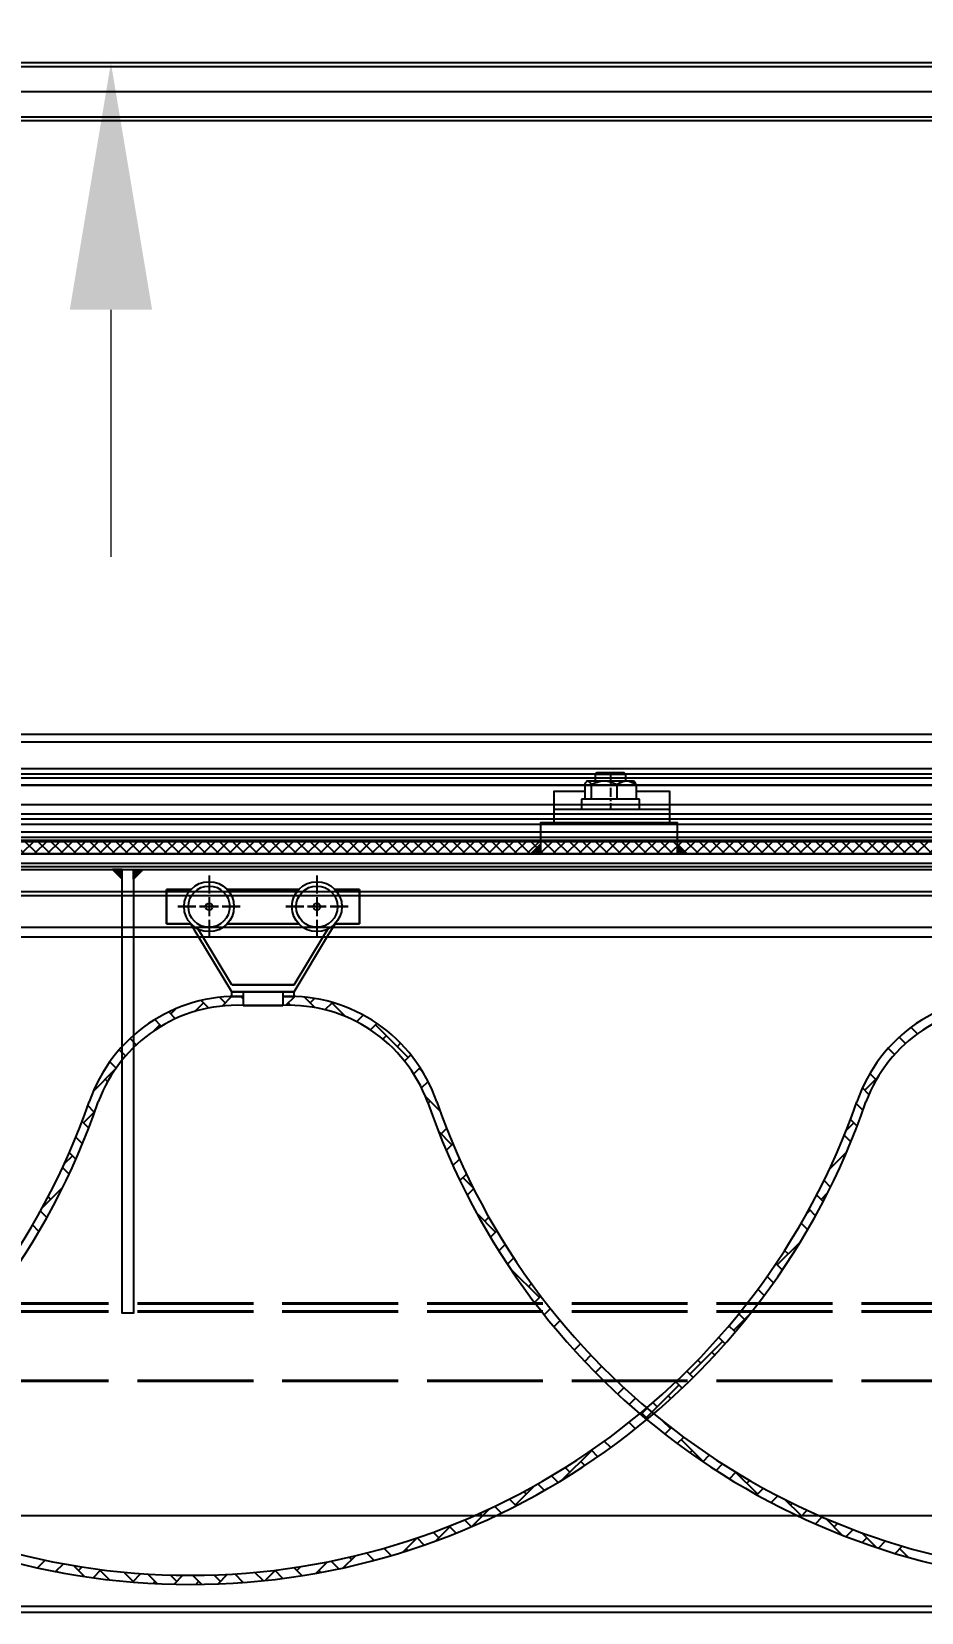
# Model space of a CAD drawing. Header units: centimetres. Extents: x 470464 to 524273, y 49611 to 59074.
# Drawn here: x 504549.9 to 504596, y 50531.6 to 50613.5 of the extents above; entities that cross this region are included whole.
import ezdxf

# ---------------------------------------------------------------- set-up
doc = ezdxf.new("R2010")
doc.units = ezdxf.units.CM
doc.header["$MEASUREMENT"] = 0
for name, pattern in [('1244-MIUM-DD-AR-2000$0$1244_Aselsan_MIUM_2900_Vinç$0$ACAD_ISO02W100', [15, 12, -3]), ('CENTER', [50.8, 31.75, -6.35, 6.35, -6.35]), ('CHAIN', [0.3543, 0.2362, -0.0295, 0.0591, -0.0295])]:
    doc.linetypes.add(name, pattern=pattern)
doc.layers.add('A-ANNO-REVC-01', color=1, linetype='Continuous', lineweight=15, true_color=0xff0000, plot=False)
doc.layers.add('S-COLS-CONC', color=4, linetype='Continuous', lineweight=40)
doc.layers.add('vinç', color=7, linetype='Continuous')
doc.styles.add('BARIŞ BABUR-3', font='arial.ttf')
doc.dimstyles.new('AAA_A4 BVS STANDART', dxfattribs={"dimscale": 12, "dimtxt": 1.8, "dimasz": 1.6, "dimexe": 0.18, "dimexo": 0.0625, "dimgap": 0.09, "dimtad": 1, "dimtoh": 1, "dimdec": 0, "dimzin": 9, "dimdsep": 46, "dimtxsty": 'BARIŞ BABUR-3', "dimcen": 0.09, "dimclrd": 1, "dimclre": 1, "dimclrt": 2, "dimadec": 0, "dimazin": 0, "dimtfac": 1, "dimtdec": 0, "dimtofl": 0, "dimtmove": 0, "dimatfit": 3, "dimfxl": 1, "dimtolj": 1, "dimtzin": 0, "dimlwd": 9, "dimlwe": 9, "dimarcsym": 0})

# ---------------------------------------------------------------- blocks, each defined once
blk = doc.blocks.new('*D137')
at = {"layer": 'A-ANNO-REVC-01', "color": 1, "lineweight": 9, "transparency": 16777216}
for p, q in [((417235.581, 68849.963), (417235.581, 68862.763)), ((417235.581, 68862.763), (417245.849, 68862.763)), ((417213.844, 68837.163), (417237.021, 68837.163)), ((417213.844, 68831.963), (417237.021, 68831.963)), ((417235.581, 68819.163), (417235.581, 68806.363))]:
    blk.add_line(p, q, dxfattribs=at)
at = {"layer": 'A-ANNO-REVC-01', "color": 1, "transparency": 16777216}
for points in [[(417233.448, 68849.963), (417237.715, 68849.963), (417235.581, 68837.163)], [(417233.448, 68819.163), (417237.715, 68819.163), (417235.581, 68831.963)]]:
    blk.add_solid(points, dxfattribs=at)
at = {"layer": 'Defpoints', "color": 0, "transparency": 16777216}
for p in [(417213.344, 68837.163), (417235.581, 68837.163), (417213.344, 68831.963)]:
    blk.add_point(p, dxfattribs=at)
at = {"layer": 'A-ANNO-REVC-01', "color": 2, "transparency": 16777216, "insert": (417241.075, 68870.806), "char_height": 14.4, "attachment_point": 5, "style": 'BARIŞ BABUR-3'}
blk.add_mtext('\\A1;5', dxfattribs=at)
blk = doc.blocks.new('ghfhjkdjfdkyufgfktuthkgt')
at = {"color": 2, "ltscale": 0.4}
for p, q in [((417976.883, 69071.163), (416796.458, 69071.163)), ((417976.459, 69070.663), (416796.458, 69070.663)), ((416796.458, 69067.363), (417976.459, 69067.363)), ((416796.458, 69066.863), (417976.459, 69066.863)), ((417242.427, 69063.786), (417242.427, 69063.315)), ((417244.486, 69063.786), (417244.486, 69063.315))]:
    blk.add_line(p, q, dxfattribs=at)
at = {"color": 2}
for p, q in [((417240.663, 69070.048), (417240.663, 69069.117)), ((417240.663, 69070.048), (417240.663, 69069.117)), ((417246.251, 69070.048), (417246.251, 69069.117)), ((417246.251, 69070.048), (417246.251, 69069.117)), ((417239.716, 69069.315), (417238.457, 69069.315)), ((417238.457, 69069.315), (417238.457, 69067.551)), ((417238.457, 69067.551), (417238.457, 69069.315)), ((417238.457, 69069.315), (417239.716, 69069.315)), ((417240.663, 69068.918), (417240.663, 69067.948)), ((417240.663, 69068.918), (417240.663, 69067.948)), ((417245.304, 69069.315), (417241.609, 69069.315)), ((417241.609, 69069.315), (417245.304, 69069.315)), ((417246.251, 69068.918), (417246.251, 69067.948)), ((417246.251, 69068.918), (417246.251, 69067.948)), ((417248.457, 69069.315), (417247.198, 69069.315)), ((417247.198, 69069.315), (417248.457, 69069.315)), ((417248.457, 69067.551), (417248.457, 69069.315)), ((417248.457, 69069.315), (417248.457, 69067.551)), ((417239.979, 69068.433), (417239.048, 69068.433)), ((417239.048, 69068.433), (417239.979, 69068.433)), ((417241.148, 69068.433), (417240.178, 69068.433)), ((417240.178, 69068.433), (417241.148, 69068.433)), ((417242.277, 69068.433), (417241.347, 69068.433)), ((417241.347, 69068.433), (417242.277, 69068.433)), ((417245.567, 69068.433), (417244.636, 69068.433)), ((417244.636, 69068.433), (417245.567, 69068.433)), ((417246.736, 69068.433), (417245.766, 69068.433)), ((417245.766, 69068.433), (417246.736, 69068.433)), ((417247.866, 69068.433), (417246.935, 69068.433)), ((417246.935, 69068.433), (417247.866, 69068.433)), ((417238.457, 69067.551), (417239.716, 69067.551)), ((417239.716, 69067.551), (417238.457, 69067.551)), ((417240.105, 69066.904), (417239.716, 69067.551)), ((417240.105, 69066.904), (417239.716, 69067.551)), ((417240.318, 69066.904), (417240.098, 69067.269)), ((417240.318, 69066.904), (417240.098, 69067.269)), ((417240.663, 69067.749), (417240.663, 69066.818)), ((417240.663, 69067.749), (417240.663, 69066.818)), ((417241.609, 69067.551), (417245.304, 69067.551)), ((417245.304, 69067.551), (417241.609, 69067.551)), ((417246.251, 69067.749), (417246.251, 69066.818)), ((417246.251, 69067.749), (417246.251, 69066.818)), ((417246.596, 69066.904), (417246.816, 69067.269)), ((417246.596, 69066.904), (417246.816, 69067.269)), ((417246.808, 69066.904), (417247.198, 69067.551)), ((417246.808, 69066.904), (417247.198, 69067.551)), ((417247.198, 69067.551), (417248.457, 69067.551)), ((417248.457, 69067.551), (417247.198, 69067.551)), ((417241.839, 69064.021), (417240.105, 69066.904)), ((417241.839, 69064.021), (417240.105, 69066.904)), ((417241.839, 69064.374), (417240.318, 69066.904)), ((417241.839, 69064.374), (417240.318, 69066.904)), ((417245.074, 69064.021), (417246.808, 69066.904)), ((417245.074, 69064.374), (417246.596, 69066.904)), ((417245.074, 69064.021), (417246.808, 69066.904)), ((417245.074, 69064.374), (417246.596, 69066.904)), ((417245.074, 69064.374), (417241.839, 69064.374)), ((417241.839, 69064.374), (417245.074, 69064.374)), ((417245.074, 69064.021), (417241.839, 69064.021)), ((417241.839, 69063.786), (417241.839, 69064.021)), ((417241.839, 69064.021), (417245.074, 69064.021)), ((417241.839, 69063.786), (417241.839, 69064.021)), ((417242.427, 69063.786), (417241.839, 69063.786)), ((417241.839, 69063.786), (417242.427, 69063.786)), ((417242.427, 69064.021), (417242.427, 69063.315)), ((417242.427, 69064.021), (417242.427, 69063.315)), ((417244.486, 69064.021), (417244.486, 69063.315)), ((417244.486, 69064.021), (417244.486, 69063.315)), ((417245.074, 69063.786), (417244.486, 69063.786)), ((417244.486, 69063.786), (417245.074, 69063.786)), ((417245.074, 69063.786), (417245.074, 69064.021)), ((417245.074, 69063.786), (417245.074, 69064.021)), ((417244.486, 69063.315), (417242.427, 69063.315)), ((417242.427, 69063.315), (417244.486, 69063.315))]:
    blk.add_line(p, q, dxfattribs=at)
at = {"color": 2, "linetype": 'Continuous', "ltscale": 0.4}
for p, q in [((417241.508, 69063.447), (417241.214, 69063.742)), ((417241.344, 69063.282), (417241.849, 69063.788)), ((417242.427, 69063.659), (417242.297, 69063.79)), ((417244.637, 69063.32), (417245.104, 69063.786)), ((417246.14, 69063.203), (417245.589, 69063.753)), ((417238.933, 69062.629), (417238.581, 69062.98)), ((417238.68, 69062.881), (417238.944, 69063.145)), ((417239.934, 69063.004), (417240.377, 69063.447)), ((417240.645, 69063.179), (417240.25, 69063.574)), ((417244.89, 69063.321), (417244.764, 69063.447)), ((417245.896, 69063.447), (417246.13, 69063.682)), ((417246.669, 69063.089), (417247.052, 69063.472)), ((417247.74, 69062.734), (417247.027, 69063.447)), ((417237.764, 69061.965), (417238.114, 69062.316)), ((417238.191, 69062.239), (417237.852, 69062.578)), ((417247.529, 69062.818), (417247.593, 69062.881)), ((417248.311, 69062.468), (417248.656, 69062.814)), ((417249.024, 69062.05), (417249.359, 69062.385)), ((417250.987, 69060.618), (417249.29, 69062.316)), ((417277.363, 69061.845), (417277.032, 69062.176)), ((417236.897, 69061.27), (417236.572, 69061.595)), ((417249.674, 69061.569), (417249.855, 69061.75)), ((417250.421, 69061.184), (417250.589, 69061.353)), ((417276.74, 69061.337), (417276.413, 69061.663)), ((417236.341, 69060.695), (417236.016, 69061.019)), ((417250.796, 69060.428), (417251.12, 69060.752)), ((417276.176, 69060.77), (417275.851, 69061.094)), ((417234.67, 69058.871), (417235.807, 69060.008)), ((417235.844, 69060.061), (417235.518, 69060.387)), ((417251.267, 69059.767), (417251.594, 69060.094)), ((417251.732, 69059.873), (417251.552, 69060.053)), ((417274.63, 69058.921), (417275.32, 69059.612)), ((417275.195, 69059.487), (417274.898, 69059.785)), ((417234.72, 69058.921), (417234.7, 69058.941)), ((417235.408, 69059.365), (417235.286, 69059.487)), ((417251.674, 69059.043), (417252.008, 69059.377)), ((417274.851, 69058.7), (417274.512, 69059.039)), ((417234.72, 69057.79), (417234.389, 69058.122)), ((417252.622, 69057.852), (417251.875, 69058.599)), ((417252.01, 69058.247), (417252.118, 69058.356)), ((417274.543, 69057.877), (417274.194, 69058.225)), ((417234.429, 69056.95), (417234.084, 69057.295)), ((417234.154, 69057.224), (417234.756, 69057.826)), ((417273.673, 69056.833), (417274.064, 69057.224)), ((417274.237, 69057.051), (417273.892, 69057.397)), ((417234.105, 69056.142), (417233.763, 69056.484)), ((417253.249, 69056.093), (417252.543, 69056.799)), ((417252.684, 69056.659), (417252.967, 69056.942)), ((417273.915, 69056.242), (417273.573, 69056.584)), ((417233.162, 69055.101), (417233.589, 69055.527)), ((417233.766, 69055.35), (417233.426, 69055.69)), ((417252.954, 69055.797), (417253.295, 69056.138)), ((417272.809, 69054.838), (417273.7, 69055.729)), ((417273.578, 69055.448), (417273.498, 69055.527)), ((417233.412, 69054.573), (417233.074, 69054.911)), ((417253.299, 69055.012), (417253.638, 69055.35)), ((417272.933, 69054.962), (417272.888, 69055.007)), ((417232.023, 69052.83), (417233.081, 69053.888)), ((417253.66, 69054.241), (417253.997, 69054.577)), ((417254.348, 69053.863), (417253.815, 69054.396)), ((417272.858, 69053.905), (417272.523, 69054.24)), ((417232.457, 69053.265), (417232.326, 69053.396)), ((417233.042, 69053.811), (417233.023, 69053.83)), ((417254.036, 69053.485), (417254.37, 69053.819)), ((417272.476, 69053.155), (417272.143, 69053.489)), ((417272.367, 69053.265), (417272.708, 69053.606)), ((417232.262, 69052.329), (417231.93, 69052.661)), ((417255.512, 69051.568), (417254.531, 69052.549)), ((417254.946, 69052.133), (417255.16, 69052.346)), ((417271.618, 69052.516), (417271.801, 69052.699)), ((417272.081, 69052.42), (417271.749, 69052.751)), ((417231.85, 69051.609), (417231.52, 69051.939)), ((417255.246, 69051.301), (417255.575, 69051.631)), ((417271.671, 69051.698), (417271.341, 69052.028)), ((417255.676, 69050.6), (417256.005, 69050.929)), ((417270.104, 69049.87), (417271.287, 69051.053)), ((417270.67, 69050.436), (417270.484, 69050.622)), ((417271.248, 69050.989), (417271.236, 69051.002)), ((417256.12, 69049.913), (417256.447, 69050.24)), ((417270.362, 69049.613), (417270.035, 69049.939)), ((417257.775, 69048.173), (417256.289, 69049.66)), ((417256.577, 69049.238), (417256.644, 69049.305)), ((417269.9, 69048.944), (417269.574, 69049.27)), ((417257.209, 69048.739), (417257.372, 69048.902)), ((417257.528, 69047.927), (417257.853, 69048.252)), ((417269.425, 69048.287), (417269.099, 69048.613)), ((417258.023, 69047.29), (417258.348, 69047.615)), ((417258.405, 69047.544), (417258.341, 69047.608)), ((417268.407, 69047.042), (417268.112, 69047.337)), ((417258.531, 69046.666), (417258.855, 69046.991)), ((417267.924, 69046.394), (417267.599, 69046.718)), ((417267.841, 69046.476), (417268.674, 69047.309)), ((417259.582, 69045.455), (417259.907, 69045.78)), ((417265.579, 69044.214), (417267.276, 69045.911)), ((417267.398, 69045.788), (417267.074, 69046.112)), ((417260.127, 69044.868), (417260.451, 69045.193)), ((417266.144, 69044.779), (417265.987, 69044.937)), ((417266.861, 69045.194), (417266.71, 69045.345)), ((417260.683, 69044.293), (417261.008, 69044.618)), ((417265.749, 69044.043), (417265.424, 69044.368)), ((417261.833, 69043.18), (417262.159, 69043.506)), ((417263.316, 69041.951), (417265.013, 69043.648)), ((417265.175, 69043.486), (417264.85, 69043.811)), ((417262.426, 69042.642), (417262.753, 69042.969)), ((417263.032, 69042.116), (417263.359, 69042.444)), ((417263.882, 69042.517), (417263.663, 69042.735)), ((417264.589, 69042.941), (417264.447, 69043.082)), ((417262.756, 69041.38), (417262.427, 69041.709)), ((417263.379, 69041.888), (417263.051, 69042.216)), ((417264.563, 69041.385), (417264.176, 69041.772)), ((417262.703, 69041.338), (417262.75, 69041.385)), ((417264.28, 69041.102), (417264.61, 69041.432)), ((417264.923, 69040.613), (417265.254, 69040.944)), ((417266.331, 69039.618), (417265.129, 69040.819)), ((417258.958, 69038.725), (417260.488, 69040.254)), ((417260.81, 69039.931), (417260.477, 69040.264)), ((417261.471, 69040.401), (417261.14, 69040.733)), ((417265.578, 69040.138), (417265.695, 69040.254)), ((417266.26, 69039.688), (417266.581, 69040.009)), ((417259.356, 69039.122), (417259.112, 69039.366)), ((417260.136, 69039.474), (417259.922, 69039.688)), ((417266.928, 69039.224), (417267.264, 69039.56)), ((417269.089, 69037.991), (417267.945, 69039.134)), ((417256.528, 69037.425), (417257.534, 69038.432)), ((417258.036, 69038.18), (417257.694, 69038.522)), ((417258.749, 69038.598), (417258.41, 69038.937)), ((417267.622, 69038.787), (417267.957, 69039.122)), ((417268.523, 69038.557), (417268.67, 69038.704)), ((417256.567, 69037.386), (417256.221, 69037.732)), ((417257.093, 69037.991), (417256.964, 69038.12)), ((417269.051, 69037.953), (417269.394, 69038.296)), ((417269.786, 69037.557), (417270.131, 69037.902)), ((417271.351, 69036.86), (417270.496, 69037.715)), ((417270.786, 69037.425), (417270.883, 69037.523)), ((417254.283, 69036.312), (417255.212, 69037.241)), ((417254.831, 69036.86), (417254.689, 69037.001)), ((417255.812, 69037.01), (417255.462, 69037.359)), ((417271.298, 69036.806), (417271.649, 69037.158)), ((417272.076, 69036.453), (417272.431, 69036.808)), ((417273.47, 69035.872), (417272.614, 69036.729)), ((417252.568, 69035.728), (417252.278, 69036.018)), ((417252.407, 69035.567), (417253.217, 69036.377)), ((417253.458, 69035.97), (417253.134, 69036.294)), ((417254.258, 69036.301), (417253.901, 69036.658)), ((417273.048, 69036.294), (417273.227, 69036.473)), ((417273.678, 69035.792), (417274.04, 69036.154)), ((417275.247, 69035.227), (417274.484, 69035.989)), ((417250.095, 69034.807), (417249.717, 69035.186)), ((417249.74, 69035.163), (417249.781, 69035.204)), ((417250.697, 69034.988), (417251.427, 69035.718)), ((417250.962, 69035.072), (417250.871, 69035.163)), ((417251.81, 69035.355), (417251.441, 69035.723)), ((417274.502, 69035.485), (417274.745, 69035.728)), ((417275.343, 69035.195), (417275.715, 69035.566)), ((417276.202, 69034.922), (417276.578, 69035.298)), ((417276.884, 69034.721), (417276.443, 69035.163)), ((417231.779, 69034.172), (417232.174, 69034.568)), ((417232.717, 69033.98), (417233.12, 69034.382)), ((417234.207, 69033.725), (417233.641, 69034.291)), ((417245.214, 69034.031), (417245.419, 69034.237)), ((417246.207, 69033.893), (417246.796, 69034.482)), ((417247.385, 69034.123), (417246.988, 69034.52)), ((417247.619, 69034.174), (417248.245, 69034.799)), ((417248.042, 69034.597), (417247.917, 69034.722)), ((417249.211, 69034.56), (417248.827, 69034.944)), ((417249.11, 69034.533), (417249.174, 69034.597)), ((417232.845, 69033.955), (417232.769, 69034.031)), ((417233.9, 69034.031), (417234.088, 69034.219)), ((417234.66, 69033.66), (417235.079, 69034.079)), ((417235.51, 69033.553), (417235.032, 69034.031)), ((417236.729, 69033.466), (417236.245, 69033.949)), ((417236.7, 69033.437), (417237.139, 69033.875)), ((417237.97, 69033.356), (417237.472, 69033.854)), ((417237.761, 69033.366), (417237.86, 69033.466)), ((417238.991, 69033.466), (417238.656, 69033.801)), ((417238.851, 69033.325), (417239.314, 69033.788)), ((417240.269, 69033.32), (417239.802, 69033.786)), ((417239.974, 69033.316), (417240.123, 69033.466)), ((417241.254, 69033.466), (417240.914, 69033.806)), ((417241.132, 69033.343), (417241.626, 69033.837)), ((417242.434, 69033.417), (417241.993, 69033.858)), ((417242.329, 69033.409), (417242.386, 69033.466)), ((417243.474, 69033.509), (417243.043, 69033.939)), ((417243.57, 69033.519), (417244.104, 69034.053)), ((417244.487, 69033.627), (417244.083, 69034.031)), ((417245.476, 69033.77), (417245.063, 69034.182)), ((417246.441, 69033.935), (417246.345, 69034.031))]:
    blk.add_line(p, q, dxfattribs=at)
at = {"color": 2}
for centre, radius in [((417240.663, 69068.433), 1.294), ((417240.663, 69068.433), 1.294), ((417246.251, 69068.433), 1.294), ((417246.251, 69068.433), 1.294), ((417240.663, 69068.433), 0.176), ((417240.663, 69068.433), 0.176), ((417246.251, 69068.433), 0.176), ((417246.251, 69068.433), 0.176)]:
    blk.add_circle(centre, radius, dxfattribs=at)
at = {"color": 2, "ltscale": 0.4}
for centre in [(417240.663, 69068.433), (417240.663, 69068.433), (417246.251, 69068.433), (417246.251, 69068.433)]:
    blk.add_circle(centre, 1.07, dxfattribs=at)
for centre, radius, start, end in [((417242.115, 69055.7), 8.092, 87.7843, 161.14297), ((417244.799, 69055.7), 8.092, 18.85703, 92.2157), ((417281.883, 69055.7), 8.092, 87.7843, 161.14297), ((417242.118, 69055.654), 7.667, 87.68839, 159.69174), ((417244.795, 69055.654), 7.667, 20.30826, 92.31161), ((417281.887, 69055.654), 7.667, 87.68839, 159.69174), ((417199.927, 69070.315), 37, 198.92464, 341.07536), ((417199.927, 69070.354), 36.568, 199.22065, 340.77935), ((417239.696, 69070.315), 37, 198.92464, 341.07536), ((417239.696, 69070.354), 36.568, 199.22065, 340.77935), ((417286.986, 69070.315), 37, 198.92464, 341.07536), ((417286.986, 69070.354), 36.568, 199.22065, 340.77935)]:
    blk.add_arc(centre, radius, start, end, dxfattribs=at)
blk = doc.blocks.new('kjjlkhlljklhıjşlkmkjş')
at = {"color": 2, "ltscale": 1.5}
for p, q in [((417930.159, 69216.463, -0.009), (416847.159, 69216.463, 0.119)), ((416847.159, 69213.463, 0.119), (417930.159, 69213.463, -0.009))]:
    blk.add_line(p, q, dxfattribs=at)
at = {"color": 2, "ltscale": 3}
for p, q in [((416847.159, 69216.263, 0.119), (417930.159, 69216.263, -0.009)), ((416847.159, 69213.663, 0.119), (417930.159, 69213.663, -0.009)), ((417190.159, 69176.113, 0.055), (417287.159, 69176.113, 0.055)), ((417190.159, 69173.513, 0.055), (417287.159, 69173.513, 0.055)), ((417888.659, 69141.163, 0.239), (416888.659, 69141.163, 0.119)), ((417888.659, 69136.463, 0.239), (416888.659, 69136.463, 0.119))]:
    blk.add_line(p, q, dxfattribs=at)
at = {"color": 2, "linetype": 'CENTER', "ltscale": 750}
blk.add_line((417930.159, 69214.963, -454479.508), (416847.159, 69214.963, 0.119), dxfattribs=at)
at = {"color": 2}
for p, q in [((417287.159, 69176.313, 0.055), (417190.159, 69176.313, 0.055)), ((417190.159, 69173.313, 0.055), (417287.159, 69173.313, 0.055)), ((417888.659, 69136.163, 0.119), (416888.659, 69136.163, 0.119))]:
    blk.add_line(p, q, dxfattribs=at)
at = {"color": 2, "linetype": 'CENTER', "ltscale": 30}
blk.add_line((417190.159, 69174.813, 0.055), (417287.159, 69174.813, 0.055), dxfattribs=at)
blk = doc.blocks.new('tyrterwefbrrbevrwc')
at = {"color": 2}
for p, q in [((416798.859, 68256.164), (417974.059, 68256.164)), ((416798.859, 68253.905), (417974.059, 68253.905)), ((416798.859, 68253.525), (417974.059, 68253.525))]:
    blk.add_line(p, q, dxfattribs=at)
at = {"layer": 'vinç', "color": 2}
for p, q in [((417974.059, 68255.764), (416798.859, 68255.764)), ((417974.059, 68254.38), (416798.859, 68254.38)), ((417974.059, 68254.095), (416798.859, 68254.095)), ((417974.059, 68253.525), (416798.859, 68253.525)), ((417974.059, 68252.51), (416798.859, 68252.51)), ((417974.059, 68252.023), (416798.859, 68252.023)), ((417974.059, 68251.765), (416798.859, 68251.765)), ((417974.059, 68251.494), (416798.859, 68251.494)), ((417974.059, 68251.096), (416798.859, 68251.096)), ((417974.059, 68250.663), (416798.859, 68250.663))]:
    blk.add_line(p, q, dxfattribs=at)
blk = doc.blocks.new('tyrteryrteyyt3rwerw')
h = blk.add_hatch()
h.set_pattern_fill('ANSI37', color=2, scale=3.8, angle=360)
h.set_pattern_definition([(45, (342050.756, 161193.00613), (-0.335875721, 0.335875721), []), (135, (342050.756, 161193.00613), (-0.335875721, -0.335875721), [])])
h.paths.add_polyline_path([(416798.859, 68195.663), (416798.859, 68194.963), (417974.059, 68194.963), (417974.059, 68195.663)])
at = {"color": 2}
blk.add_lwpolyline([(417974.059, 68195.663), (416798.859, 68195.663), (416798.859, 68194.963), (417974.059, 68194.963)], close=True, dxfattribs=at)
blk = doc.blocks.new('hfgdtnyrmuntyr')
h = blk.add_hatch(color=2)
h.dxf.hatch_style = 1
h.paths.add_polyline_path([(417235.659, 68194.163), (417236.159, 68193.663), (417236.159, 68194.163)])
h = blk.add_hatch(color=2)
h.dxf.hatch_style = 1
h.paths.add_polyline_path([(417236.759, 68194.163), (417236.759, 68193.663), (417237.259, 68194.163)])
at = {"color": 2, "ltscale": 0.4}
for points in [[(416783.759, 68194.163), (417989.159, 68194.163), (417989.159, 68194.963), (416783.759, 68194.963)], [(417236.759, 68194.163), (417236.759, 68171.163), (417236.159, 68171.163), (417236.159, 68194.163)]]:
    blk.add_lwpolyline(points, close=True, dxfattribs=at)
at = {"color": 2}
for points in [[(417236.159, 68194.163), (417235.659, 68194.163), (417236.159, 68193.663), (417236.159, 68194.163)], [(417236.759, 68194.163), (417237.259, 68194.163), (417236.759, 68193.663), (417236.759, 68194.163)]]:
    blk.add_lwpolyline(points, dxfattribs=at)
at = {"layer": 'S-COLS-CONC', "color": 2, "linetype": '1244-MIUM-DD-AR-2000$0$1244_Aselsan_MIUM_2900_Vinç$0$ACAD_ISO02W100', "ltscale": 0.5}
for p, q in [((417955.459, 68171.663), (416817.459, 68171.663)), ((417955.459, 68171.263), (416817.459, 68171.263)), ((417955.459, 68167.663), (416817.459, 68167.663))]:
    blk.add_line(p, q, dxfattribs=at)
blk = doc.blocks.new('BEKET 105 ÖN')
at = {"color": 2, "linetype": 'Continuous'}
for p, q in [((1790012.88, -473036.39), (1790012.51, -473036.79)), ((1790012.88, -473036.39), (1790013.24, -473036.39)), ((1790013.24, -473036.39), (1790021.57, -473036.39)), ((1790017.88, -473032.05), (1790016.88, -473033.05)), ((1790016.88, -473033.05), (1790016.88, -473036.39)), ((1790032.88, -473033.05), (1790016.88, -473033.05)), ((1790017.88, -473032.05), (1790031.88, -473032.05)), ((1790021.57, -473036.39), (1790033.21, -473036.39)), ((1790032.88, -473033.05), (1790031.88, -473032.05)), ((1790032.88, -473036.39), (1790032.88, -473033.05)), ((1790033.21, -473036.39), (1790036.88, -473036.39)), ((1790037.25, -473036.79), (1790036.88, -473036.39)), ((1790011.56, -473038.39), (1790011.56, -473045.89)), ((1790014.91, -473038.39), (1790014.91, -473045.89)), ((1790028.23, -473038.39), (1790028.23, -473045.89)), ((1790038.2, -473038.39), (1790038.2, -473045.89)), ((1789995.56, -473050.95), (1790055.56, -473050.95)), ((1790009.88, -473045.89), (1790009.88, -473050.95)), ((1790039.88, -473045.89), (1790009.88, -473045.89)), ((1790039.88, -473050.76), (1790039.88, -473045.89))]:
    blk.add_line(p, q, dxfattribs=at)
at = {"color": 2, "linetype": 'CHAIN', "ltscale": 20}
blk.add_line((1790024.88, -473032.05), (1790024.88, -473050.95), dxfattribs=at)
at = {"color": 2, "linetype": 'Continuous'}
blk.add_lwpolyline([(1790011.56, -473041.89), (1789995.56, -473041.89), (1789995.56, -473058.09), (1790055.56, -473058.09), (1790055.56, -473041.89), (1790038.2, -473041.89)], dxfattribs=at)
blk.add_lwpolyline([(1789988.7, -473074.25), (1790059.7, -473074.25), (1790059.7, -473058.09), (1789988.7, -473058.09)], close=True, dxfattribs=at)
for points, knots in [([(1790011.56, -473038.39), (1790011.82, -473037.81), (1790012.09, -473037.31), (1790012.64, -473036.6), (1790012.94, -473036.39), (1790013.24, -473036.39)], [0, 0, 0, 0, 0.5, 0.5, 1, 1, 1, 1]), ([(1790014.91, -473038.39), (1790015.95, -473037.81), (1790017.01, -473037.31), (1790019.22, -473036.6), (1790020.4, -473036.39), (1790021.57, -473036.39)], [0, 0, 0, 0, 0.5, 0.5, 1, 1, 1, 1]), ([(1790028.23, -473038.39), (1790029, -473037.81), (1790029.8, -473037.31), (1790031.46, -473036.6), (1790032.34, -473036.39), (1790033.21, -473036.39)], [0, 0, 0, 0, 0.5, 0.5, 1, 1, 1, 1]), ([(1790038.2, -473038.39), (1790037.94, -473037.81), (1790037.67, -473037.31), (1790037.35, -473036.9), (1790037.3, -473036.84), (1790037.25, -473036.79)], [0, 0, 0, 0, 0.855795, 0.855795, 1, 1, 1, 1])]:
    blk.add_open_spline(points, degree=3, knots=knots, dxfattribs=at)
for points in [[(1790013.24, -473036.39), (1790013.82, -473036.39), (1790014.39, -473037.23), (1790014.91, -473038.39)], [(1790021.57, -473036.39), (1790023.9, -473036.39), (1790026.16, -473037.23), (1790028.23, -473038.39)], [(1790033.21, -473036.39), (1790034.96, -473036.39), (1790036.65, -473037.23), (1790038.2, -473038.39)]]:
    blk.add_open_spline(points, degree=3, dxfattribs=at)
blk = doc.blocks.new('tdrgrtryhrts')
at = {"ltscale": 0.4}
h = blk.add_hatch(color=2, dxfattribs=at)
h.dxf.hatch_style = 1
h.paths.add_polyline_path([(417251.341, 68971.963), (417251.841, 68972.463), (417251.841, 68971.963)])
h = blk.add_hatch(color=2, dxfattribs=at)
h.dxf.hatch_style = 1
h.paths.add_polyline_path([(417258.941, 68971.963), (417258.941, 68972.463), (417259.441, 68971.963)])
at = {"color": 2, "ltscale": 0.4}
for points in [[(417251.841, 68971.963), (417251.841, 68972.463), (417251.341, 68971.963), (417251.841, 68971.963)], [(417258.941, 68971.963), (417258.941, 68972.463), (417259.441, 68971.963), (417258.941, 68971.963)]]:
    blk.add_lwpolyline(points, dxfattribs=at)
at = {"color": 2, "xscale": 0.1, "yscale": 0.1, "zscale": 0.1, "rotation": 359.9999999999999}
blk.add_blockref('BEKET 105 ÖN', (238252.971, 116279.388), dxfattribs=at)
blk.add_blockref('BEKET 105 ÖN', (238252.971, 116279.388), dxfattribs=at)
blk = doc.blocks.new('lkjşlkjkloıjljikşlklş')
at = {"layer": 'vinç', "color": 2}
for name, p in [('tyrterwefbrrbevrwc', (0, 611)), ('tdrgrtryhrts', (6, -111)), ('tyrteryrteyyt3rwerw', (0, 666)), ('hfgdtnyrmuntyr', (0, 666))]:
    blk.add_blockref(name, p, dxfattribs=at)
blk = doc.blocks.new('DHSETSRDJFDS')
at = {"layer": 'vinç', "color": 2}
for name, p in [('kjjlkhlljklhıjşlkmkjş', (0, -384.5, -0.119)), ('lkjşlkjkloıjljikşlklş', (0, -70)), ('ghfhjkdjfdkyufgfktuthkgt', (0, -280.2))]:
    blk.add_blockref(name, p, dxfattribs=at)
at = {"layer": 'A-ANNO-REVC-01', "color": 6}
dim = blk.add_linear_dim(base=(417235.581, 68837.163), p1=(417213.344, 68831.963), p2=(417213.344, 68837.163), angle=90, dimstyle='AAA_A4 BVS STANDART', override={"dimscale": 8}, dxfattribs=at)
dim.commit()
dim.dimension.update_dxf_attribs({"geometry": '*D137', "text_midpoint": (417241.075, 68870.806)})

msp = doc.modelspace()

# ---------------------------------------------------------------- block references
at = {"layer": 'vinç', "color": 0}
msp.add_blockref('DHSETSRDJFDS', (87318.426, -18220.054), dxfattribs=at)

doc.saveas('drawing.dxf')
